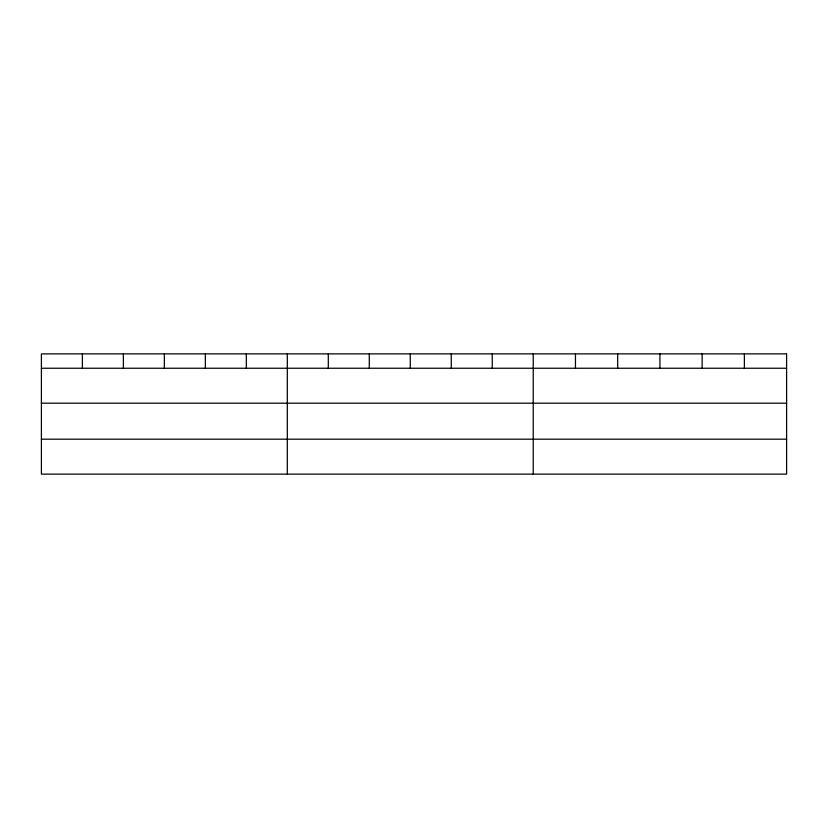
<?xml version="1.0" encoding="UTF-8"?>
<svg xmlns="http://www.w3.org/2000/svg" width="828" height="828" viewBox="0 0 828 828"><rect width="100%" height="100%" fill="white"/><g stroke="black" fill="none" stroke-linecap="round" stroke-linejoin="round"><path stroke-width="1.24" d="M41.4 368.243L786.6 368.243M41.4 403.184L786.6 403.184M41.4 439.182L786.6 439.182M744.372 353.877L744.372 368.243M702.144 353.877L702.144 368.243M659.916 353.877L659.916 368.243M617.688 353.877L617.688 368.243M575.46 353.877L575.46 368.243M533.232 353.877L533.232 474.123M492.246 353.877L492.246 368.243M451.26 353.877L451.26 368.243M410.274 353.877L410.274 368.243M369.288 353.877L369.288 368.243M328.302 353.877L328.302 368.243M287.316 353.877L287.316 474.123M246.33 353.877L246.33 368.243M205.344 353.877L205.344 368.243M164.358 353.877L164.358 368.243M123.372 353.877L123.372 368.243M82.386 353.877L82.386 368.243M786.6 353.877L41.4 353.877L41.4 474.123L786.6 474.123L786.6 353.877"/></g></svg>
